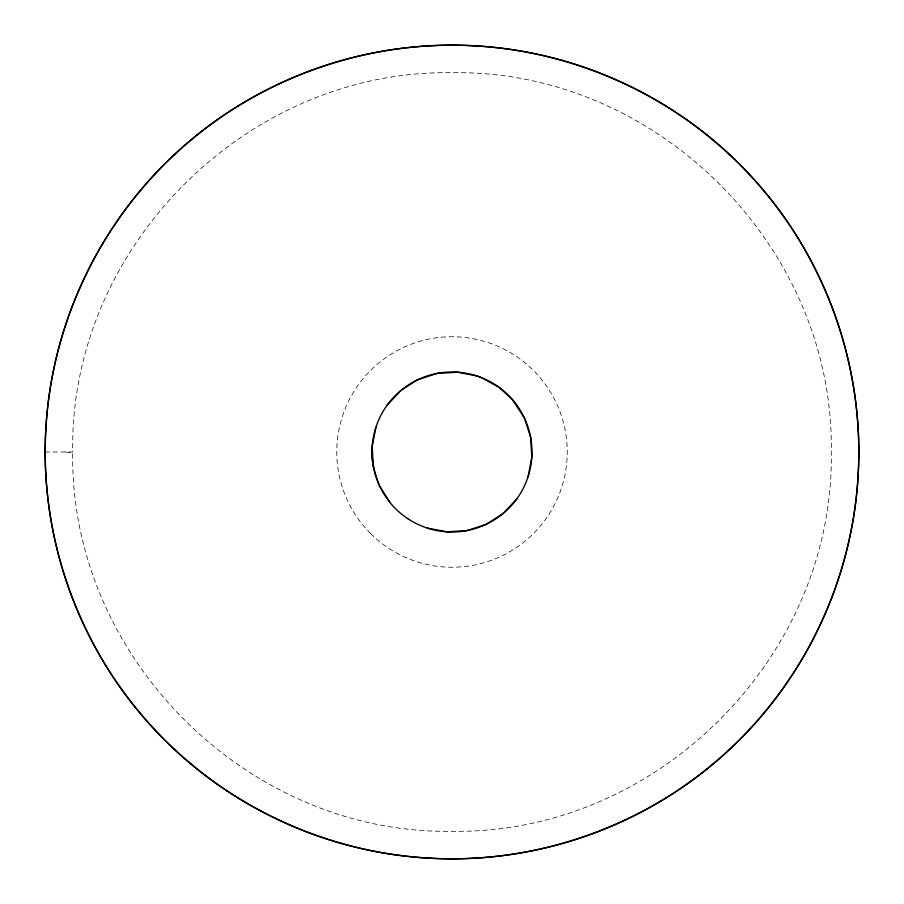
<?xml version="1.0" encoding="UTF-8"?>
<svg xmlns="http://www.w3.org/2000/svg" width="904" height="904" viewBox="0 0 904 904"><rect width="100%" height="100%" fill="white"/><g stroke="black" fill="none" stroke-linecap="round" stroke-linejoin="round"><path stroke-width="0.68" stroke-dasharray="4.52 3.39" d="M45.2 452L72.715 452C69.348 247.221 247.221 69.348 452 72.715C656.779 69.348 834.652 247.221 831.284 452C834.652 656.779 656.779 834.652 452 831.284C247.515 834.629 69.879 657.332 72.693 452.859L65.178 452M370.516 533.484A115.237 115.237 0 0 0 563.316 481.821A115.237 115.237 0 0 0 422.179 340.684A115.237 115.237 0 0 0 370.516 533.484"/><path stroke-width="1.36" d="M375.917 427.276L372.222 446.147C370.787 459.921 374.708 473.334 379.623 486.058L390.358 502.986M528.083 476.724L531.834 457.028L530.58 437.005L524.376 417.942L512.557 399.726L499.019 387.285L481.448 377.623L476.724 375.917L457.853 372.222L437.005 373.42L417.185 379.974L401.014 390.358L387.285 404.981M516.715 499.019L502.986 513.641L486.058 524.376L466.995 530.58L446.971 531.834L427.276 528.083M372.166 446.971L373.42 466.995M46.002 426.462C38.725 537.179 79.269 649.795 155.454 730.477C225.412 805.238 324.265 851.749 426.462 857.998C537.179 865.275 649.795 824.73 730.477 748.546C805.238 678.588 851.749 579.735 857.998 477.538C865.275 366.821 824.73 254.205 748.546 173.523C678.588 98.762 579.735 52.251 477.538 46.002C366.821 38.725 254.205 79.269 173.523 155.454C98.762 225.412 52.251 324.265 46.002 426.462M407.727 518.625A79.993 79.993 0 0 0 531.834 457.028A79.993 79.993 0 0 0 416.428 380.347A79.993 79.993 0 0 0 407.727 518.625M226.881 790.83A406.8 406.8 0 0 0 857.998 477.538A406.8 406.8 0 0 0 271.121 87.62A406.8 406.8 0 0 0 226.881 790.83"/></g></svg>
